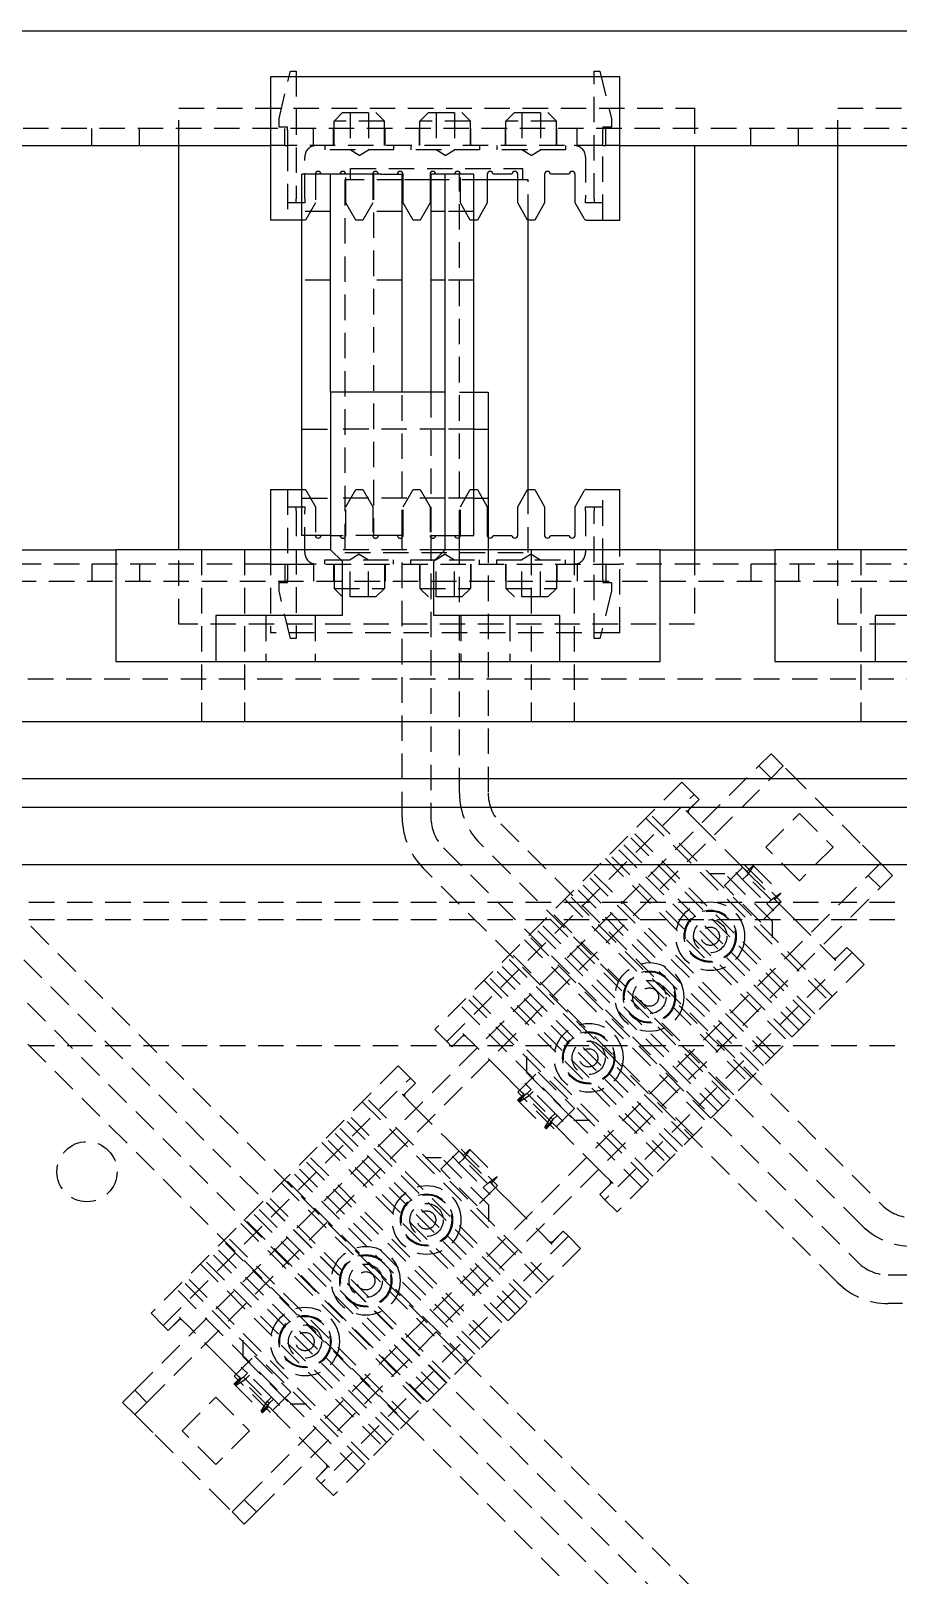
# Model space of a CAD drawing. Header units: millimetres. Extents: x -116965 to 323937, y 291661 to 566926.
# Drawn here: x -12044.1 to -11936, y 325363.9 to 325556.3 of the extents above; entities that cross this region are included whole.
import ezdxf

# ---------------------------------------------------------------- set-up
doc = ezdxf.new("R2010")
doc.units = ezdxf.units.MM
doc.linetypes.add('HIDDEN2', pattern=[4.7625, 3.175, -1.5875])
doc.layers.add('ALPHA', color=255, linetype='Continuous')
doc.layers.add('Pointille_Court', color=40, linetype='HIDDEN2', lineweight=25)

msp = doc.modelspace()

# ---------------------------------------------------------------- linework, layer by layer
at = {"layer": 'ALPHA'}
for p, q in [((-12106.378879, 325556.269113), (-11796.378879, 325556.269113)), ((-12014.236022, 325550.554828), (-12014.236022, 325532.697685)), ((-11970.664593, 325550.554828), (-12014.236022, 325550.554828)), ((-11970.664593, 325532.697685), (-11970.664593, 325550.554828)), ((-12052.80745, 325541.983399), (-12014.236022, 325541.983399)), ((-12025.664593, 325491.626256), (-12025.664593, 325541.983399)), ((-11970.664593, 325541.983399), (-11932.093164, 325541.983399)), ((-11961.378879, 325541.983399), (-11961.378879, 325491.626256)), ((-11943.521736, 325491.626256), (-11943.521736, 325541.983399)), ((-12010.30745, 325493.411971), (-12010.30745, 325538.411971)), ((-12006.736022, 325538.411971), (-12010.30745, 325538.411971)), ((-12006.736022, 325511.269113), (-12006.736022, 325538.411971)), ((-12005.166951, 325538.411971), (-12006.736022, 325538.411971)), ((-12000.422568, 325538.411971), (-12005.166951, 325538.411971)), ((-12000.422568, 325538.411971), (-11997.80745, 325538.411971)), ((-11997.80745, 325511.269113), (-11997.80745, 325538.411971)), ((-11997.700307, 325534.840542), (-11997.700307, 325538.411971)), ((-11994.343164, 325538.411971), (-11994.343164, 325534.840542)), ((-11994.236022, 325538.411971), (-11994.236022, 325511.269113)), ((-11994.236022, 325538.411971), (-11994.100376, 325538.411971)), ((-11992.531694, 325538.411971), (-11994.100376, 325538.411971)), ((-11992.450307, 325538.411971), (-11992.531694, 325538.411971)), ((-11988.878879, 325538.411971), (-11992.450307, 325538.411971)), ((-11992.450307, 325511.269113), (-11992.450307, 325538.411971)), ((-11988.878879, 325493.411971), (-11988.878879, 325538.411971)), ((-11987.200307, 325538.411971), (-11987.200307, 325534.840542)), ((-11984.128879, 325538.411971), (-11986.486022, 325538.411971)), ((-11983.414593, 325534.840542), (-11983.414593, 325538.411971)), ((-11980.05745, 325538.411971), (-11980.05745, 325534.840542)), ((-11976.986022, 325538.411971), (-11979.343164, 325538.411971)), ((-11976.271736, 325534.840542), (-11976.271736, 325538.411971)), ((-11997.700307, 325537.697685), (-11997.80745, 325537.697685)), ((-11994.236022, 325537.697685), (-11994.343164, 325537.697685)), ((-11983.414593, 325537.697685), (-11987.200307, 325537.697685)), ((-11996.463128, 325532.697685), (-11997.700307, 325534.840542)), ((-11994.343164, 325534.840542), (-11995.580344, 325532.697685)), ((-11987.200307, 325534.840542), (-11988.437486, 325532.697685)), ((-11982.177414, 325532.697685), (-11983.414593, 325534.840542)), ((-11980.05745, 325534.840542), (-11981.294629, 325532.697685)), ((-11975.137655, 325532.876256), (-11976.271736, 325534.840542)), ((-12010.30745, 325532.697685), (-12014.236022, 325532.697685)), ((-11995.580344, 325532.697685), (-11996.463128, 325532.697685)), ((-11988.437486, 325532.697685), (-11988.878879, 325532.697685)), ((-11981.294629, 325532.697685), (-11982.177414, 325532.697685)), ((-11982.093164, 325499.126256), (-11982.093164, 325532.697685)), ((-11974.82836, 325532.697685), (-11970.664593, 325532.697685)), ((-12006.736022, 325511.269113), (-12006.736022, 325491.626256)), ((-11992.450307, 325511.269113), (-12006.736022, 325511.269113)), ((-11992.450307, 325491.626256), (-11992.450307, 325511.269113)), ((-11988.878879, 325511.269113), (-11987.093164, 325511.269113)), ((-11987.093164, 325511.269113), (-11987.093164, 325493.15692)), ((-12014.236022, 325499.126256), (-12010.30745, 325499.126256)), ((-12014.236022, 325499.126256), (-12014.236022, 325491.626256)), ((-11988.878879, 325499.126256), (-11988.437486, 325499.126256)), ((-11988.437486, 325499.126256), (-11987.200307, 325496.983399)), ((-11983.414593, 325496.983399), (-11982.177414, 325499.126256)), ((-11982.177414, 325499.126256), (-11981.294629, 325499.126256)), ((-11981.294629, 325499.126256), (-11980.05745, 325496.983399)), ((-11976.271736, 325496.983399), (-11975.137655, 325498.947685)), ((-11974.82836, 325499.126256), (-11970.664593, 325499.126256)), ((-11970.664593, 325491.626256), (-11970.664593, 325499.126256)), ((-11987.200307, 325496.983399), (-11987.200307, 325493.411971)), ((-11983.414593, 325493.411971), (-11983.414593, 325496.983399)), ((-11980.05745, 325496.983399), (-11980.05745, 325493.411971)), ((-11976.271736, 325493.411971), (-11976.271736, 325496.983399)), ((-12047.80745, 325491.626256), (-12033.521736, 325491.626256)), ((-12033.521736, 325491.626256), (-12033.521736, 325477.697685)), ((-12006.736022, 325491.626256), (-12033.521736, 325491.626256)), ((-12006.736022, 325493.411971), (-12010.30745, 325493.411971)), ((-12006.736022, 325491.626256), (-12005.30745, 325490.197685)), ((-11993.878879, 325490.197685), (-11992.450307, 325491.626256)), ((-11992.450307, 325493.411971), (-11988.878879, 325493.411971)), ((-11965.664593, 325491.626256), (-11992.450307, 325491.626256)), ((-11990.664593, 325493.15692), (-11990.664593, 325493.411971)), ((-11986.486022, 325493.411971), (-11984.128879, 325493.411971)), ((-11979.343164, 325493.411971), (-11976.986022, 325493.411971)), ((-11965.664593, 325477.697685), (-11965.664593, 325491.626256)), ((-11965.664593, 325491.626256), (-11951.378879, 325491.626256)), ((-11951.378879, 325491.626256), (-11951.378879, 325477.697685)), ((-11924.593164, 325491.626256), (-11951.378879, 325491.626256)), ((-12005.30745, 325490.197685), (-12005.30745, 325483.411971)), ((-11993.878879, 325483.411971), (-11993.878879, 325490.197685)), ((-12021.021736, 325483.411971), (-12021.021736, 325477.697685)), ((-12005.30745, 325483.411971), (-12021.021736, 325483.411971)), ((-11978.164593, 325483.411971), (-11993.878879, 325483.411971)), ((-11978.164593, 325477.697685), (-11978.164593, 325483.411971)), ((-11938.878879, 325483.411971), (-11938.878879, 325477.697685)), ((-11923.164593, 325483.411971), (-11938.878879, 325483.411971)), ((-12033.521736, 325477.697685), (-11965.664593, 325477.697685)), ((-11951.378879, 325477.697685), (-11883.521736, 325477.697685)), ((-11772.093164, 325470.197685), (-12144.950307, 325470.197685)), ((-11795.664593, 325463.054828), (-12121.378879, 325463.054828)), ((-11795.664593, 325459.483399), (-12121.378879, 325459.483399)), ((-11795.664593, 325452.340542), (-12121.378879, 325452.340542))]:
    msp.add_line(p, q, dxfattribs=at)
for centre, start, end in [((-12008.271736, 325538.411971), 0, 180), ((-12005.200307, 325538.411971), 0, 180), ((-12001.128879, 325538.411971), 0, 180), ((-11998.05745, 325538.411971), 0, 180), ((-11993.986022, 325538.411971), 0, 180), ((-11990.914593, 325538.411971), 0, 180), ((-11986.843164, 325538.411971), 0, 180), ((-11983.771736, 325538.411971), 0, 180), ((-11979.700307, 325538.411971), 0, 180), ((-11976.628879, 325538.411971), 0, 180), ((-11974.82836, 325533.054828), 210, 270), ((-11974.82836, 325498.769113), 90, 150), ((-12008.271736, 325493.411971), 180, 0), ((-11990.914593, 325493.411971), 180, 0), ((-11986.843164, 325493.411971), 180, 0), ((-11983.771736, 325493.411971), 180, 0), ((-11979.700307, 325493.411971), 180, 0), ((-11976.628879, 325493.411971), 180, 0)]:
    msp.add_arc(centre, 0.357143, start, end, dxfattribs=at)
at = {"layer": 'Pointille_Court'}
for p, q in [((-12013.164593, 325545.340542), (-12011.736022, 325551.269113)), ((-12011.736022, 325551.269113), (-12011.021736, 325551.269113)), ((-12011.021736, 325551.269113), (-12011.021736, 325535.346193)), ((-11973.878879, 325535.352986), (-11973.878879, 325551.269113)), ((-11973.878879, 325551.269113), (-11973.164593, 325551.269113)), ((-11973.164593, 325551.269113), (-11971.736022, 325545.340542)), ((-12025.664593, 325541.983399), (-12025.664593, 325546.626256)), ((-12025.664593, 325546.626256), (-11961.378879, 325546.626256)), ((-12005.236022, 325546.090542), (-12006.30745, 325545.019113)), ((-12005.236022, 325546.090542), (-12001.093164, 325546.090542)), ((-12004.30745, 325546.090542), (-12004.30745, 325541.983399)), ((-12002.021736, 325546.090542), (-12002.021736, 325541.983399)), ((-12001.093164, 325546.090542), (-12000.021736, 325545.019113)), ((-11994.521736, 325546.090542), (-11995.593164, 325545.019113)), ((-11994.521736, 325546.090542), (-11990.378879, 325546.090542)), ((-11993.593164, 325546.090542), (-11993.593164, 325541.983399)), ((-11991.30745, 325546.090542), (-11991.30745, 325541.983399)), ((-11990.378879, 325546.090542), (-11989.30745, 325545.019113)), ((-11983.80745, 325546.090542), (-11984.878879, 325545.019113)), ((-11983.80745, 325546.090542), (-11979.664593, 325546.090542)), ((-11982.878879, 325546.090542), (-11982.878879, 325541.983399)), ((-11980.593164, 325546.090542), (-11980.593164, 325541.983399)), ((-11979.664593, 325546.090542), (-11978.593164, 325545.019113)), ((-11961.378879, 325546.626256), (-11961.378879, 325541.983399)), ((-11943.521736, 325541.983399), (-11943.521736, 325546.626256)), ((-11943.521736, 325546.626256), (-11879.236022, 325546.626256)), ((-11794.236022, 325544.126256), (-12108.521736, 325544.126256)), ((-12036.486022, 325541.983399), (-12036.486022, 325544.126256)), ((-12030.55745, 325541.983399), (-12030.55745, 325544.126256)), ((-12013.164593, 325544.269113), (-12013.164593, 325545.340542)), ((-12012.093164, 325544.269113), (-12013.164593, 325544.269113)), ((-12012.450307, 325541.983399), (-12012.450307, 325544.126256)), ((-12012.093164, 325543.902267), (-12012.093164, 325544.269113)), ((-12012.093164, 325543.902267), (-12012.093164, 325541.983399)), ((-12008.878879, 325541.983399), (-12008.878879, 325544.126256)), ((-12006.378879, 325541.983399), (-12006.378879, 325544.126256)), ((-12006.30745, 325541.983399), (-12006.30745, 325545.019113)), ((-12000.021736, 325545.019113), (-12006.30745, 325545.019113)), ((-12000.021736, 325541.983399), (-12000.021736, 325545.019113)), ((-11999.950307, 325541.983399), (-11999.950307, 325544.126256)), ((-11995.664593, 325541.983399), (-11995.664593, 325544.126256)), ((-11995.593164, 325541.983399), (-11995.593164, 325545.019113)), ((-11989.30745, 325545.019113), (-11995.593164, 325545.019113)), ((-11989.30745, 325541.983399), (-11989.30745, 325545.019113)), ((-11989.236022, 325541.983399), (-11989.236022, 325544.126256)), ((-11984.950307, 325541.983399), (-11984.950307, 325544.126256)), ((-11984.878879, 325541.983399), (-11984.878879, 325545.019113)), ((-11978.593164, 325545.019113), (-11984.878879, 325545.019113)), ((-11978.593164, 325541.983399), (-11978.593164, 325545.019113)), ((-11978.521736, 325541.983399), (-11978.521736, 325544.126256)), ((-11976.021736, 325541.983399), (-11976.021736, 325544.126256)), ((-11971.736022, 325544.269113), (-11972.80745, 325544.269113)), ((-11972.80745, 325544.269113), (-11972.80745, 325543.902267)), ((-11972.80745, 325541.983399), (-11972.80745, 325543.902267)), ((-11972.450307, 325541.983399), (-11972.450307, 325544.126256)), ((-11971.736022, 325545.340542), (-11971.736022, 325544.269113)), ((-11954.343164, 325541.983399), (-11954.343164, 325544.126256)), ((-11948.414593, 325541.983399), (-11948.414593, 325544.126256)), ((-12012.450307, 325541.983399), (-12014.236022, 325541.983399)), ((-12012.450307, 325541.983399), (-12012.425061, 325541.983399)), ((-12012.425061, 325541.983399), (-12012.093164, 325541.983399)), ((-12012.093164, 325541.983399), (-12012.093164, 325532.697685)), ((-11972.80745, 325541.983399), (-12012.093164, 325541.983399)), ((-12007.450307, 325541.983399), (-12007.450307, 325541.447685)), ((-11998.878879, 325541.983399), (-11998.878879, 325541.447685)), ((-11996.736022, 325541.983399), (-11996.736022, 325541.447685)), ((-11988.164593, 325541.983399), (-11988.164593, 325541.447685)), ((-11986.021736, 325541.983399), (-11986.021736, 325541.447685)), ((-11977.450307, 325541.983399), (-11977.450307, 325541.447685)), ((-11972.80745, 325532.697685), (-11972.80745, 325541.983399)), ((-11972.80745, 325541.983399), (-11972.475554, 325541.983399)), ((-11972.475554, 325541.983399), (-11972.450307, 325541.983399)), ((-11970.664593, 325541.983399), (-11972.450307, 325541.983399)), ((-12009.950307, 325535.35756), (-12009.950307, 325540.554828)), ((-11998.878879, 325541.447685), (-12007.450307, 325541.447685)), ((-12003.164593, 325540.760987), (-12004.30745, 325541.447685)), ((-12003.164593, 325540.760987), (-12002.021736, 325541.447685)), ((-11988.164593, 325541.447685), (-11996.736022, 325541.447685)), ((-11992.450307, 325540.760987), (-11993.593164, 325541.447685)), ((-11992.450307, 325540.760987), (-11991.30745, 325541.447685)), ((-11977.450307, 325541.447685), (-11986.021736, 325541.447685)), ((-11981.736022, 325540.760987), (-11982.878879, 325541.447685)), ((-11981.736022, 325540.760987), (-11980.593164, 325541.447685)), ((-11974.950307, 325540.554828), (-11974.950307, 325535.35756)), ((-12008.628879, 325538.411971), (-12008.628879, 325534.840542)), ((-12004.843164, 325534.840542), (-12004.843164, 325538.411971)), ((-12004.236022, 325537.697685), (-12004.236022, 325539.126256)), ((-12004.236022, 325539.126256), (-11982.80745, 325539.126256)), ((-12001.486022, 325538.411971), (-12001.486022, 325534.840542)), ((-12001.378879, 325538.411971), (-12001.378879, 325493.411971)), ((-11990.664593, 325493.411971), (-11990.664593, 325538.411971)), ((-11990.55745, 325534.840542), (-11990.55745, 325538.411971)), ((-11982.80745, 325539.126256), (-11982.80745, 325537.697685)), ((-12004.236022, 325537.697685), (-12004.950307, 325537.697685)), ((-12004.950307, 325537.697685), (-12004.950307, 325491.269113)), ((-11997.80745, 325537.697685), (-12004.236022, 325537.697685)), ((-11994.343164, 325537.697685), (-11997.700307, 325537.697685)), ((-11987.200307, 325537.697685), (-11994.236022, 325537.697685)), ((-11982.80745, 325537.697685), (-11983.414593, 325537.697685)), ((-11982.093164, 325537.697685), (-11982.80745, 325537.697685)), ((-11982.093164, 325532.697685), (-11982.093164, 325537.697685)), ((-12009.950307, 325534.840542), (-12012.093164, 325534.840542)), ((-12011.021736, 325534.840542), (-12011.021736, 325535.346193)), ((-12009.950307, 325535.35756), (-12009.950307, 325534.840542)), ((-12008.628879, 325534.840542), (-12009.866058, 325532.697685)), ((-12003.605985, 325532.697685), (-12004.843164, 325534.840542)), ((-12001.486022, 325534.840542), (-12002.723201, 325532.697685)), ((-11989.320271, 325532.697685), (-11990.55745, 325534.840542)), ((-11974.950307, 325534.840542), (-11974.950307, 325535.35756)), ((-11972.80745, 325534.840542), (-11974.950307, 325534.840542)), ((-11973.878879, 325535.352986), (-11973.878879, 325534.840542)), ((-12006.736022, 325533.769113), (-12010.30745, 325533.769113)), ((-12009.866058, 325532.697685), (-12010.30745, 325532.697685)), ((-12002.723201, 325532.697685), (-12003.605985, 325532.697685)), ((-11997.80745, 325533.769113), (-12001.378879, 325533.769113)), ((-11992.450307, 325533.769113), (-11994.236022, 325533.769113)), ((-11988.878879, 325533.769113), (-11992.450307, 325533.769113)), ((-11988.878879, 325532.697685), (-11989.320271, 325532.697685)), ((-12006.736022, 325525.197685), (-12010.30745, 325525.197685)), ((-11997.80745, 325525.197685), (-12001.378879, 325525.197685)), ((-11992.450307, 325525.197685), (-11994.236022, 325525.197685)), ((-11988.878879, 325525.197685), (-11992.450307, 325525.197685)), ((-11997.80745, 325493.411971), (-11997.80745, 325511.269113)), ((-11994.236022, 325511.269113), (-11994.236022, 325493.411971)), ((-11990.664593, 325511.269113), (-11988.878879, 325511.269113)), ((-12010.30745, 325506.626256), (-12006.736022, 325506.626256)), ((-11992.450307, 325506.626256), (-12006.736022, 325506.626256)), ((-11988.878879, 325506.626256), (-11992.450307, 325506.626256)), ((-11988.878879, 325506.626256), (-11987.093164, 325506.626256)), ((-12012.093164, 325499.126256), (-12012.093164, 325489.840542)), ((-12010.30745, 325499.126256), (-12009.866058, 325499.126256)), ((-12010.30745, 325498.054828), (-12006.736022, 325498.054828)), ((-12009.866058, 325499.126256), (-12008.628879, 325496.983399)), ((-11992.450307, 325498.054828), (-12006.736022, 325498.054828)), ((-12004.843164, 325496.983399), (-12003.605985, 325499.126256)), ((-12003.605985, 325499.126256), (-12002.723201, 325499.126256)), ((-12002.723201, 325499.126256), (-12001.486022, 325496.983399)), ((-11997.700307, 325496.983399), (-11996.463128, 325499.126256)), ((-11996.463128, 325499.126256), (-11995.580344, 325499.126256)), ((-11995.580344, 325499.126256), (-11994.343164, 325496.983399)), ((-11988.878879, 325498.054828), (-11992.450307, 325498.054828)), ((-11990.55745, 325496.983399), (-11989.320271, 325499.126256)), ((-11989.320271, 325499.126256), (-11988.878879, 325499.126256)), ((-11988.878879, 325498.054828), (-11987.093164, 325498.054828)), ((-11982.093164, 325491.269113), (-11982.093164, 325499.126256)), ((-11972.80745, 325489.840542), (-11972.80745, 325499.126256)), ((-12012.093164, 325496.983399), (-12009.950307, 325496.983399)), ((-12011.021736, 325496.46651), (-12011.021736, 325496.983399)), ((-12011.021736, 325496.46651), (-12011.021736, 325480.554828)), ((-12009.950307, 325496.983399), (-12009.950307, 325496.466381)), ((-12009.950307, 325491.269113), (-12009.950307, 325496.466381)), ((-12008.628879, 325496.983399), (-12008.628879, 325493.411971)), ((-12004.843164, 325493.411971), (-12004.843164, 325496.983399)), ((-12001.486022, 325496.983399), (-12001.486022, 325493.411971)), ((-11997.700307, 325493.411971), (-11997.700307, 325496.983399)), ((-11994.343164, 325496.983399), (-11994.343164, 325493.411971)), ((-11990.55745, 325493.411971), (-11990.55745, 325496.983399)), ((-11974.950307, 325496.983399), (-11972.80745, 325496.983399)), ((-11974.950307, 325496.466381), (-11974.950307, 325496.983399)), ((-11974.950307, 325496.466381), (-11974.950307, 325491.269113)), ((-11973.878879, 325496.983399), (-11973.878879, 325496.470955)), ((-11973.878879, 325480.554828), (-11973.878879, 325496.470955)), ((-12025.664593, 325482.340542), (-12025.664593, 325491.626256)), ((-12022.80745, 325491.626256), (-12022.80745, 325470.197685)), ((-12017.450307, 325491.626256), (-12017.450307, 325470.197685)), ((-12014.236022, 325491.626256), (-12014.236022, 325481.269113)), ((-12006.736022, 325493.411971), (-12005.166951, 325493.411971)), ((-11992.450307, 325491.626256), (-12006.736022, 325491.626256)), ((-12000.422568, 325493.411971), (-12005.166951, 325493.411971)), ((-11997.80745, 325493.411971), (-12000.422568, 325493.411971)), ((-11997.80745, 325458.273829), (-11997.80745, 325493.411971)), ((-11994.100376, 325493.411971), (-11994.236022, 325493.411971)), ((-11994.236022, 325493.411971), (-11994.236022, 325458.273829)), ((-11994.100376, 325493.411971), (-11992.531694, 325493.411971)), ((-11992.531694, 325493.411971), (-11992.450307, 325493.411971)), ((-11990.664593, 325461.273829), (-11990.664593, 325493.15692)), ((-11987.093164, 325493.15692), (-11987.093164, 325461.273829)), ((-11981.736022, 325491.626256), (-11981.736022, 325470.197685)), ((-11976.378879, 325491.626256), (-11976.378879, 325470.197685)), ((-11970.664593, 325481.269113), (-11970.664593, 325491.626256)), ((-11961.378879, 325491.626256), (-11961.378879, 325482.340542)), ((-11943.521736, 325482.340542), (-11943.521736, 325491.626256)), ((-11940.664593, 325491.626256), (-11940.664593, 325470.197685)), ((-12014.236022, 325489.840542), (-12052.80745, 325489.840542)), ((-12036.486022, 325489.840542), (-12036.486022, 325487.697685)), ((-12030.55745, 325489.840542), (-12030.55745, 325487.697685)), ((-12014.236022, 325489.840542), (-12012.450307, 325489.840542)), ((-12012.425061, 325489.840542), (-12012.450307, 325489.840542)), ((-12012.450307, 325489.840542), (-12012.450307, 325487.697685)), ((-12012.425061, 325489.840542), (-12012.093164, 325489.840542)), ((-12012.093164, 325489.840542), (-12012.093164, 325487.921674)), ((-12012.093164, 325489.840542), (-11972.80745, 325489.840542)), ((-12008.878879, 325489.840542), (-12008.878879, 325487.697685)), ((-12007.450307, 325489.840542), (-12007.450307, 325490.376256)), ((-12007.450307, 325490.376256), (-11998.878879, 325490.376256)), ((-12006.378879, 325489.840542), (-12006.378879, 325487.697685)), ((-12006.30745, 325489.840542), (-12006.30745, 325486.804828)), ((-12004.950307, 325491.269113), (-11982.093164, 325491.269113)), ((-12003.164593, 325491.062954), (-12004.30745, 325490.376256)), ((-12004.30745, 325485.733399), (-12004.30745, 325489.840542)), ((-12003.164593, 325491.062954), (-12002.021736, 325490.376256)), ((-12002.021736, 325485.733399), (-12002.021736, 325489.840542)), ((-12000.021736, 325489.840542), (-12000.021736, 325486.804828)), ((-11999.950307, 325489.840542), (-11999.950307, 325487.697685)), ((-11998.878879, 325489.840542), (-11998.878879, 325490.376256)), ((-11996.736022, 325489.840542), (-11996.736022, 325490.376256)), ((-11996.736022, 325490.376256), (-11988.164593, 325490.376256)), ((-11995.664593, 325489.840542), (-11995.664593, 325487.697685)), ((-11995.593164, 325489.840542), (-11995.593164, 325486.804828)), ((-11992.450307, 325491.062954), (-11993.593164, 325490.376256)), ((-11993.593164, 325485.733399), (-11993.593164, 325489.840542)), ((-11992.450307, 325491.062954), (-11991.30745, 325490.376256)), ((-11991.30745, 325485.733399), (-11991.30745, 325489.840542)), ((-11989.30745, 325489.840542), (-11989.30745, 325486.804828)), ((-11989.236022, 325489.840542), (-11989.236022, 325487.697685)), ((-11988.164593, 325489.840542), (-11988.164593, 325490.376256)), ((-11986.021736, 325489.840542), (-11986.021736, 325490.376256)), ((-11986.021736, 325490.376256), (-11977.450307, 325490.376256)), ((-11984.950307, 325489.840542), (-11984.950307, 325487.697685)), ((-11984.878879, 325489.840542), (-11984.878879, 325486.804828)), ((-11981.736022, 325491.062954), (-11982.878879, 325490.376256)), ((-11982.878879, 325485.733399), (-11982.878879, 325489.840542)), ((-11981.736022, 325491.062954), (-11980.593164, 325490.376256)), ((-11980.593164, 325485.733399), (-11980.593164, 325489.840542)), ((-11978.593164, 325489.840542), (-11978.593164, 325486.804828)), ((-11978.521736, 325489.840542), (-11978.521736, 325487.697685)), ((-11977.450307, 325489.840542), (-11977.450307, 325490.376256)), ((-11976.021736, 325489.840542), (-11976.021736, 325487.697685)), ((-11972.80745, 325487.921674), (-11972.80745, 325489.840542)), ((-11972.80745, 325489.840542), (-11972.475554, 325489.840542)), ((-11972.450307, 325489.840542), (-11972.475554, 325489.840542)), ((-11972.450307, 325489.840542), (-11970.664593, 325489.840542)), ((-11972.450307, 325489.840542), (-11972.450307, 325487.697685)), ((-11932.093164, 325489.840542), (-11970.664593, 325489.840542)), ((-11954.343164, 325489.840542), (-11954.343164, 325487.697685)), ((-11948.414593, 325489.840542), (-11948.414593, 325487.697685)), ((-12012.093164, 325487.554828), (-12012.093164, 325487.921674)), ((-11972.80745, 325487.921674), (-11972.80745, 325487.554828)), ((-12108.521736, 325487.697685), (-11794.236022, 325487.697685)), ((-12013.164593, 325487.554828), (-12012.093164, 325487.554828)), ((-12013.164593, 325486.483399), (-12013.164593, 325487.554828)), ((-12011.736022, 325480.554828), (-12013.164593, 325486.483399)), ((-12005.236022, 325485.733399), (-12006.30745, 325486.804828)), ((-12006.30745, 325486.804828), (-12000.021736, 325486.804828)), ((-12001.093164, 325485.733399), (-12000.021736, 325486.804828)), ((-11994.521736, 325485.733399), (-11995.593164, 325486.804828)), ((-11995.593164, 325486.804828), (-11989.30745, 325486.804828)), ((-11990.378879, 325485.733399), (-11989.30745, 325486.804828)), ((-11983.80745, 325485.733399), (-11984.878879, 325486.804828)), ((-11984.878879, 325486.804828), (-11978.593164, 325486.804828)), ((-11979.664593, 325485.733399), (-11978.593164, 325486.804828)), ((-11971.736022, 325486.483399), (-11973.164593, 325480.554828)), ((-11972.80745, 325487.554828), (-11971.736022, 325487.554828)), ((-11971.736022, 325487.554828), (-11971.736022, 325486.483399)), ((-12001.093164, 325485.733399), (-12005.236022, 325485.733399)), ((-11990.378879, 325485.733399), (-11994.521736, 325485.733399)), ((-11979.664593, 325485.733399), (-11983.80745, 325485.733399)), ((-11961.378879, 325482.340542), (-12025.664593, 325482.340542)), ((-12014.80745, 325483.411971), (-12014.80745, 325477.697685)), ((-12008.664593, 325483.411971), (-12008.664593, 325477.697685)), ((-11990.521736, 325483.411971), (-11990.521736, 325477.697685)), ((-11984.378879, 325483.411971), (-11984.378879, 325477.697685)), ((-11879.236022, 325482.340542), (-11943.521736, 325482.340542)), ((-11970.664593, 325481.269113), (-12014.236022, 325481.269113)), ((-12011.021736, 325480.554828), (-12011.736022, 325480.554828)), ((-11973.164593, 325480.554828), (-11973.878879, 325480.554828)), ((-12106.378879, 325475.554828), (-11796.378879, 325475.554828)), ((-12067.666951, 325468.271471), (-11959.376521, 325359.981041)), ((-12074.809808, 325465.414328), (-11962.233664, 325352.838184)), ((-11961.901902, 325357.45566), (-12070.192332, 325465.74609)), ((-12031.139605, 325386.893863), (-11953.35786, 325464.675609)), ((-11951.842631, 325466.190838), (-11953.35786, 325464.675609)), ((-11953.35786, 325464.675609), (-11951.842631, 325463.16038)), ((-11950.327402, 325464.675609), (-11951.842631, 325466.190838)), ((-11951.842631, 325463.16038), (-11950.327402, 325464.675609)), ((-11947.802021, 325462.150228), (-11950.327402, 325464.675609)), ((-11964.759045, 325350.312803), (-12077.335189, 325462.888947)), ((-12029.624377, 325385.378634), (-11951.842631, 325463.16038)), ((-11962.954309, 325462.655304), (-11993.763961, 325431.845651)), ((-11992.248732, 325430.330423), (-11961.43908, 325461.140075)), ((-11961.43908, 325461.140075), (-11962.954309, 325462.655304)), ((-11960.802052, 325460.503047), (-11961.43908, 325461.140075)), ((-11940.730953, 325455.07916), (-11947.802021, 325462.150228)), ((-11960.952963, 325457.6235), (-11962.459891, 325459.130429)), ((-11962.317281, 325458.987818), (-11962.082595, 325459.222505)), ((-11962.082595, 325459.222505), (-11960.802052, 325460.503047)), ((-11962.065374, 325459.240988), (-11960.802684, 325460.503679)), ((-11985.524094, 325457.485757), (-11938.019378, 325409.981041)), ((-11967.424234, 325458.185379), (-11944.695801, 325435.456947)), ((-11944.190725, 325435.962023), (-11966.919157, 325458.690455)), ((-11960.952963, 325457.6235), (-11957.075516, 325453.746054)), ((-11952.49923, 325454.574084), (-11948.307097, 325458.766217)), ((-11948.307097, 325458.766217), (-11944.114964, 325454.574084)), ((-11947.742447, 325432.410301), (-11970.470879, 325455.138733)), ((-11946.867629, 325433.285119), (-11969.596062, 325456.013551)), ((-11946.362553, 325433.790195), (-11969.090985, 325456.518627)), ((-11938.205571, 325452.553779), (-11940.730953, 325455.07916)), ((-11992.666951, 325454.485757), (-11941.019378, 325402.838184)), ((-11940.544759, 325407.45566), (-11988.049475, 325454.960376)), ((-11972.474996, 325453.134616), (-11949.746564, 325430.406184)), ((-11949.241488, 325430.91126), (-11971.96992, 325453.639693)), ((-11948.36667, 325431.786078), (-11971.095102, 325454.51451)), ((-11957.075516, 325453.746054), (-11956.065979, 325452.736517)), ((-11948.307097, 325450.381951), (-11952.49923, 325454.574084)), ((-11944.114964, 325454.574084), (-11948.307097, 325450.381951)), ((-11943.544759, 325400.312803), (-11995.192332, 325451.960376)), ((-11951.413316, 325428.739432), (-11974.141748, 325451.467865)), ((-11957.581823, 325451.220673), (-11959.600898, 325451.220673)), ((-11957.651008, 325449.775859), (-11955.125626, 325452.30124)), ((-11951.661123, 325445.301203), (-11957.579977, 325451.220057)), ((-11956.245936, 325451.401245), (-11955.867486, 325451.022795)), ((-11956.065979, 325452.736517), (-11955.936414, 325452.606951)), ((-11955.557837, 325452.228375), (-11955.936414, 325452.606951)), ((-11955.557837, 325452.228375), (-11955.488322, 325452.158859)), ((-11955.109872, 325451.78041), (-11955.488322, 325452.158859)), ((-11955.125626, 325452.30124), (-11950.57994, 325447.755554)), ((-11955.109872, 325451.78041), (-11954.835757, 325451.506294)), ((-11954.045202, 325452.230969), (-11954.873088, 325451.03855)), ((-11954.835757, 325451.506294), (-11954.078142, 325452.263909)), ((-11954.835757, 325451.506294), (-11951.374886, 325448.045424)), ((-11954.078142, 325452.263909), (-11954.045202, 325452.230969)), ((-11954.045202, 325452.230969), (-11950.650211, 325448.835978)), ((-11938.205571, 325452.553779), (-11939.7208, 325451.03855)), ((-11936.690343, 325451.03855), (-11938.205571, 325452.553779)), ((-12017.502546, 325373.256804), (-11939.7208, 325451.03855)), ((-12015.987317, 325371.741575), (-11938.205571, 325449.523321)), ((-11953.417433, 325426.735315), (-11976.145865, 325449.463748)), ((-11952.79321, 325427.359538), (-11975.521642, 325450.08797)), ((-11951.918392, 325428.234356), (-11974.646824, 325450.962788)), ((-11953.105321, 325445.230173), (-11957.651008, 325449.775859)), ((-11955.378165, 325450.533473), (-11955.867486, 325451.022795)), ((-11954.873088, 325451.03855), (-11955.378165, 325450.533473)), ((-11955.378165, 325450.533473), (-11952.347707, 325447.503016)), ((-11951.842631, 325448.008092), (-11954.873088, 325451.03855)), ((-11939.7208, 325451.03855), (-11938.205571, 325449.523321)), ((-11938.205571, 325449.523321), (-11936.690343, 325451.03855)), ((-12168.164593, 325447.697685), (-11759.950307, 325447.697685)), ((-11977.525759, 325448.083854), (-11954.797327, 325425.355421)), ((-11954.292251, 325425.860498), (-11977.020683, 325448.58893)), ((-11950.57994, 325447.755554), (-11953.105321, 325445.230173)), ((-11952.347707, 325447.503016), (-11951.842631, 325448.008092)), ((-11951.858385, 325447.013694), (-11952.347707, 325447.503016)), ((-11951.842631, 325448.008092), (-11950.650211, 325448.835978)), ((-11950.617272, 325448.803038), (-11951.374886, 325448.045424)), ((-11951.374886, 325448.045424), (-11951.100771, 325447.771308)), ((-11950.722321, 325447.392859), (-11951.100771, 325447.771308)), ((-11950.722321, 325447.392859), (-11950.652806, 325447.323343)), ((-11950.650211, 325448.835978), (-11950.617272, 325448.803038)), ((-12168.164593, 325445.554828), (-11741.736022, 325445.554828)), ((-11956.969155, 325423.183593), (-11979.697587, 325445.912026)), ((-11956.464079, 325423.68867), (-11979.192511, 325446.417102)), ((-11951.858385, 325447.013694), (-11951.479935, 325446.635244)), ((-11950.274229, 325446.944767), (-11950.652806, 325447.323343)), ((-11950.274229, 325446.944767), (-11950.144663, 325446.815201)), ((-11950.144663, 325446.815201), (-11949.135126, 325445.805664)), ((-11949.135126, 325445.805664), (-11945.25768, 325441.928218)), ((-11959.343013, 325420.809735), (-11982.071446, 325443.538167)), ((-11958.468196, 325421.684553), (-11981.196628, 325444.412985)), ((-11957.843973, 325422.308776), (-11980.572405, 325445.037208)), ((-11951.660508, 325443.280283), (-11951.660508, 325445.299357)), ((-11982.576522, 325443.033091), (-11959.84809, 325420.304659)), ((-11943.750752, 325440.421289), (-11945.25768, 325441.928218)), ((-11943.658676, 325440.798586), (-11942.378133, 325442.079128)), ((-11942.377501, 325442.078497), (-11943.640192, 325440.815806)), ((-11941.741105, 325441.442101), (-11942.378133, 325442.079128)), ((-11962.894735, 325417.258013), (-11985.623168, 325439.986445)), ((-11962.019918, 325418.132831), (-11984.74835, 325440.861263)), ((-11961.514841, 325418.637907), (-11984.243274, 325441.366339)), ((-11941.741105, 325441.442101), (-11972.550758, 325410.632448)), ((-11940.225876, 325439.926872), (-11971.035529, 325409.117219)), ((-11943.893362, 325440.5639), (-11943.658676, 325440.798586)), ((-11940.225876, 325439.926872), (-11941.741105, 325441.442101)), ((-11987.627285, 325437.982328), (-11964.898852, 325415.253896)), ((-11964.393776, 325415.758972), (-11987.122208, 325438.487404)), ((-11963.518958, 325416.63379), (-11986.247391, 325439.362222)), ((-11967.07068, 325413.082068), (-11989.799113, 325435.8105)), ((-11966.565604, 325413.587144), (-11989.294036, 325436.315576)), ((-11967.945498, 325412.20725), (-11990.67393, 325434.935682)), ((-11993.763961, 325431.845651), (-11992.248732, 325430.330423)), ((-11992.248732, 325430.330423), (-11991.611705, 325429.693395)), ((-11991.612336, 325429.694026), (-11990.349646, 325430.956717)), ((-11990.331162, 325430.973937), (-11991.611705, 325429.693395)), ((-11990.331162, 325430.973937), (-11990.096476, 325431.208623)), ((-11990.239086, 325431.351234), (-11988.732158, 325429.844305)), ((-12168.164593, 325429.840542), (-11741.736022, 325429.840542)), ((-11984.854711, 325425.966859), (-11988.732158, 325429.844305)), ((-11982.32933, 325428.492241), (-11982.32933, 325426.473166)), ((-11998.309648, 325427.299965), (-12029.1193, 325396.490312)), ((-11996.794419, 325425.784736), (-11998.309648, 325427.299965)), ((-11983.409898, 325424.016969), (-11980.884516, 325426.542351)), ((-11982.328714, 325426.47132), (-11976.409861, 325420.552466)), ((-11980.884516, 325426.542351), (-11976.33883, 325421.996664)), ((-12027.604072, 325394.975083), (-11996.794419, 325425.784736)), ((-11997.437934, 325423.867166), (-11996.157391, 325425.147708)), ((-11997.420714, 325423.885649), (-11996.158023, 325425.14834)), ((-11996.157391, 325425.147708), (-11996.794419, 325425.784736)), ((-11983.845174, 325424.957322), (-11984.854711, 325425.966859)), ((-11983.715609, 325424.827756), (-11983.845174, 325424.957322)), ((-11983.715609, 325424.827756), (-11983.337032, 325424.44918)), ((-11983.270543, 325424.382691), (-11983.337032, 325424.44918)), ((-11983.270543, 325424.382691), (-11982.89197, 325424.004117)), ((-11982.134355, 325424.761732), (-11982.512928, 325425.140305)), ((-11981.738731, 325424.366108), (-11982.243807, 325423.861031)), ((-11982.134355, 325424.761732), (-11981.738731, 325424.366108)), ((-11978.759546, 325421.386922), (-11981.738731, 325424.366108)), ((-12002.779573, 325422.83004), (-11980.051141, 325400.101608)), ((-11979.546064, 325400.606684), (-12002.274496, 325423.335116)), ((-11996.308302, 325422.268161), (-11997.81523, 325423.775089)), ((-11997.67262, 325423.632479), (-11997.437934, 325423.867166)), ((-11983.428006, 325423.024925), (-11982.670392, 325423.782539)), ((-11983.401366, 325422.998285), (-11983.428006, 325423.024925)), ((-11978.864211, 325419.471283), (-11983.409898, 325424.016969)), ((-11982.243807, 325423.861031), (-11983.401366, 325422.998285)), ((-11983.401366, 325422.998285), (-11980.039145, 325419.636064)), ((-11982.530085, 325423.642233), (-11983.2877, 325422.884619)), ((-11983.245116, 325422.842035), (-11981.999334, 325423.616558)), ((-11982.670392, 325423.782539), (-11982.89197, 325424.004117)), ((-11979.238947, 325420.351095), (-11982.670392, 325423.782539)), ((-11982.243807, 325423.861031), (-11979.264622, 325420.881846)), ((-11981.999334, 325423.616558), (-11981.494258, 325424.121635)), ((-11982.222968, 325397.92978), (-12004.951401, 325420.658212)), ((-11981.717892, 325398.434856), (-12004.446324, 325421.163288)), ((-11996.308302, 325422.268161), (-11992.430856, 325418.390715)), ((-11980.039145, 325419.636064), (-11979.264622, 325420.881846)), ((-11979.020149, 325420.637373), (-11979.882895, 325419.479814)), ((-11979.264622, 325420.881846), (-11978.759546, 325421.386922)), ((-11979.020149, 325420.637373), (-11979.264622, 325420.881846)), ((-11978.515073, 325421.142449), (-11979.020149, 325420.637373)), ((-11976.33883, 325421.996664), (-11978.864211, 325419.471283)), ((-11978.759546, 325421.386922), (-11978.126694, 325420.75407)), ((-11977.748484, 325420.37586), (-11978.126694, 325420.75407)), ((-11976.408014, 325420.55185), (-11974.38894, 325420.55185)), ((-11983.722009, 325396.430739), (-12006.450441, 325419.159171)), ((-11983.097786, 325397.054962), (-12005.826218, 325419.783394)), ((-11979.996562, 325419.59348), (-11980.039145, 325419.636064)), ((-11979.238947, 325420.351095), (-11979.996562, 325419.59348)), ((-11979.856255, 325419.453174), (-11979.996562, 325419.59348)), ((-11979.856255, 325419.453174), (-11979.098641, 325420.210789)), ((-11978.884308, 325419.996456), (-11979.238947, 325420.351095)), ((-11978.884308, 325419.996456), (-11978.506098, 325419.618246)), ((-11978.432001, 325419.544148), (-11978.506098, 325419.618246)), ((-11978.432001, 325419.544148), (-11978.053424, 325419.165572)), ((-11977.923858, 325419.036006), (-11978.053424, 325419.165572)), ((-11976.914321, 325418.026469), (-11977.923858, 325419.036006)), ((-11977.740875, 325420.368252), (-11977.748484, 325420.37586)), ((-12007.830335, 325417.779277), (-11985.101903, 325395.050845)), ((-11984.596827, 325395.555921), (-12007.325259, 325418.284353)), ((-11993.006347, 325414.42052), (-11990.480966, 325416.945901)), ((-11992.430856, 325418.390715), (-11991.421318, 325417.381178)), ((-11991.421318, 325417.381178), (-11991.291753, 325417.251612)), ((-11990.913176, 325416.873036), (-11991.291753, 325417.251612)), ((-11990.913176, 325416.873036), (-11990.843661, 325416.80352)), ((-11990.465211, 325416.425071), (-11990.843661, 325416.80352)), ((-11990.480966, 325416.945901), (-11985.935279, 325412.400215)), ((-11989.400542, 325416.87563), (-11990.228427, 325415.683211)), ((-11990.191096, 325416.150955), (-11989.433481, 325416.90857)), ((-11989.433481, 325416.90857), (-11989.400542, 325416.87563)), ((-11989.400542, 325416.87563), (-11986.005551, 325413.480639)), ((-11973.036875, 325414.149023), (-11976.914321, 325418.026469)), ((-11988.148549, 325392.004199), (-12010.876981, 325414.732631)), ((-11987.273731, 325392.879017), (-12010.002163, 325415.607449)), ((-11986.768655, 325393.384093), (-12009.497087, 325416.112525)), ((-11992.937163, 325415.865334), (-11994.956237, 325415.865334)), ((-11987.016462, 325409.945864), (-11992.935316, 325415.864718)), ((-11991.601275, 325416.045906), (-11991.222825, 325415.667456)), ((-11990.733504, 325415.178134), (-11991.222825, 325415.667456)), ((-11990.228427, 325415.683211), (-11990.733504, 325415.178134)), ((-11990.733504, 325415.178134), (-11987.703046, 325412.147677)), ((-11990.465211, 325416.425071), (-11990.191096, 325416.150955)), ((-11987.19797, 325412.652753), (-11990.228427, 325415.683211)), ((-11990.191096, 325416.150955), (-11986.730225, 325412.690085)), ((-12012.881098, 325412.728514), (-11990.152666, 325390.000082)), ((-11989.64759, 325390.505158), (-12012.376022, 325413.233591)), ((-11988.772772, 325391.379976), (-12011.501204, 325414.108408)), ((-11988.46066, 325409.874834), (-11993.006347, 325414.42052)), ((-11987.19797, 325412.652753), (-11986.005551, 325413.480639)), ((-11985.972611, 325413.447699), (-11986.730225, 325412.690085)), ((-11986.005551, 325413.480639), (-11985.972611, 325413.447699)), ((-11973.036875, 325414.149023), (-11971.529947, 325412.642095)), ((-11971.907243, 325412.550018), (-11971.672557, 325412.784705)), ((-11991.819418, 325388.333331), (-12014.54785, 325411.061763)), ((-11985.935279, 325412.400215), (-11988.46066, 325409.874834)), ((-11987.703046, 325412.147677), (-11987.19797, 325412.652753)), ((-11987.213724, 325411.658355), (-11987.703046, 325412.147677)), ((-11987.213724, 325411.658355), (-11986.835275, 325411.279905)), ((-11986.730225, 325412.690085), (-11986.45611, 325412.415969)), ((-11986.07766, 325412.03752), (-11986.45611, 325412.415969)), ((-11986.07766, 325412.03752), (-11986.008145, 325411.968004)), ((-11985.629568, 325411.589428), (-11986.008145, 325411.968004)), ((-11985.629568, 325411.589428), (-11985.500003, 325411.459862)), ((-11985.500003, 325411.459862), (-11984.490465, 325410.450325)), ((-11971.907243, 325412.550018), (-11973.187786, 325411.269476)), ((-11973.187786, 325411.269476), (-11972.550758, 325410.632448)), ((-11971.924463, 325412.531535), (-11973.187154, 325411.268844)), ((-11993.823535, 325386.329214), (-12016.551967, 325409.057646)), ((-11993.199312, 325386.953436), (-12015.927744, 325409.681869)), ((-11992.324494, 325387.828254), (-12015.052926, 325410.556686)), ((-11987.015847, 325407.924944), (-11987.015847, 325409.944018)), ((-11984.490465, 325410.450325), (-11980.613019, 325406.572879)), ((-11972.550758, 325410.632448), (-11971.035529, 325409.117219)), ((-12017.931861, 325407.677752), (-11995.203429, 325384.949319)), ((-11994.698352, 325385.454396), (-12017.426785, 325408.182828)), ((-11997.375257, 325382.777492), (-12020.103689, 325405.505924)), ((-11996.87018, 325383.282568), (-12019.598613, 325406.011)), ((-11977.096444, 325406.086761), (-12007.906097, 325375.277109)), ((-11979.106091, 325405.06595), (-11980.613019, 325406.572879)), ((-11979.248701, 325405.208561), (-11979.014015, 325405.443247)), ((-11979.014015, 325405.443247), (-11977.733472, 325406.723789)), ((-11977.73284, 325406.723158), (-11978.995531, 325405.460467)), ((-11977.096444, 325406.086761), (-11977.733472, 325406.723789)), ((-11975.581215, 325404.571533), (-11977.096444, 325406.086761)), ((-11999.749115, 325380.403633), (-12022.477547, 325403.132065)), ((-11998.874297, 325381.278451), (-12021.60273, 325404.006883)), ((-11998.250074, 325381.902674), (-12020.978507, 325404.631106)), ((-11975.581215, 325404.571533), (-12006.390868, 325373.76188)), ((-12022.982624, 325402.626989), (-12000.254191, 325379.898557)), ((-11937.231306, 325401.269113), (-11716.378879, 325401.269113)), ((-12003.300837, 325376.851911), (-12026.029269, 325399.580343)), ((-12002.426019, 325377.726729), (-12025.154452, 325400.455161)), ((-12001.920943, 325378.231805), (-12024.649375, 325400.960237)), ((-11716.378879, 325397.697685), (-11937.231306, 325397.697685)), ((-12029.1193, 325396.490312), (-12027.604072, 325394.975083)), ((-12026.967675, 325394.338687), (-12025.704985, 325395.601378)), ((-12025.686501, 325395.618598), (-12026.967044, 325394.338056)), ((-12025.686501, 325395.618598), (-12025.451815, 325395.853284)), ((-12025.594425, 325395.995895), (-12024.087497, 325394.488966)), ((-12027.604072, 325394.975083), (-12026.967044, 325394.338056)), ((-12020.210051, 325390.61152), (-12024.087497, 325394.488966)), ((-12017.684669, 325393.136901), (-12017.684669, 325391.117827)), ((-12019.200513, 325389.601983), (-12020.210051, 325390.61152)), ((-12018.765237, 325388.66163), (-12016.239855, 325391.187011)), ((-12017.489694, 325389.406393), (-12017.868268, 325389.784966)), ((-12017.684053, 325391.115981), (-12011.7652, 325385.197127)), ((-12016.239855, 325391.187011), (-12011.694169, 325386.641325)), ((-12019.070948, 325389.472417), (-12019.200513, 325389.601983)), ((-12019.070948, 325389.472417), (-12018.692371, 325389.093841)), ((-12018.783345, 325387.669586), (-12018.025731, 325388.4272)), ((-12014.21955, 325384.115944), (-12018.765237, 325388.66163)), ((-12017.599146, 325388.505692), (-12018.756705, 325387.642946)), ((-12018.625882, 325389.027352), (-12018.692371, 325389.093841)), ((-12017.885425, 325388.286894), (-12018.643039, 325387.52928)), ((-12018.625882, 325389.027352), (-12018.247309, 325388.648778)), ((-12018.600455, 325387.486696), (-12017.354673, 325388.261219)), ((-12018.025731, 325388.4272), (-12018.247309, 325388.648778)), ((-12014.594286, 325384.995756), (-12018.025731, 325388.4272)), ((-12017.09407, 325389.010768), (-12017.599146, 325388.505692)), ((-12017.599146, 325388.505692), (-12014.619961, 325385.526507)), ((-12017.489694, 325389.406393), (-12017.09407, 325389.010768)), ((-12017.354673, 325388.261219), (-12016.849597, 325388.766295)), ((-12014.114885, 325386.031583), (-12017.09407, 325389.010768)), ((-12031.139605, 325386.893863), (-12032.654834, 325385.378634)), ((-12029.624377, 325385.378634), (-12031.139605, 325386.893863)), ((-12025.230213, 325381.8431), (-12021.03808, 325386.035233)), ((-12021.03808, 325386.035233), (-12016.845947, 325381.8431)), ((-12018.756705, 325387.642946), (-12018.783345, 325387.669586)), ((-12018.756705, 325387.642946), (-12015.394484, 325384.280725)), ((-12014.619961, 325385.526507), (-12014.114885, 325386.031583)), ((-12013.870412, 325385.78711), (-12014.375488, 325385.282034)), ((-12011.694169, 325386.641325), (-12014.21955, 325384.115944)), ((-12014.114885, 325386.031583), (-12013.482033, 325385.398731)), ((-12032.654834, 325385.378634), (-12031.139605, 325383.863405)), ((-12031.139605, 325383.863405), (-12029.624377, 325385.378634)), ((-12031.139605, 325383.863405), (-12028.614224, 325381.338024)), ((-12015.394484, 325384.280725), (-12014.619961, 325385.526507)), ((-12015.351901, 325384.238141), (-12015.394484, 325384.280725)), ((-12014.594286, 325384.995756), (-12015.351901, 325384.238141)), ((-12015.211594, 325384.097835), (-12015.351901, 325384.238141)), ((-12014.375488, 325385.282034), (-12015.238234, 325384.124475)), ((-12015.211594, 325384.097835), (-12014.45398, 325384.85545)), ((-12014.375488, 325385.282034), (-12014.619961, 325385.526507)), ((-12014.239647, 325384.641117), (-12014.594286, 325384.995756)), ((-12014.239647, 325384.641117), (-12013.861437, 325384.262907)), ((-12013.78734, 325384.188809), (-12013.861437, 325384.262907)), ((-12013.78734, 325384.188809), (-12013.408763, 325383.810233)), ((-12013.103823, 325385.020521), (-12013.482033, 325385.398731)), ((-12013.096214, 325385.012913), (-12013.103823, 325385.020521)), ((-12011.763353, 325385.196511), (-12009.744279, 325385.196511)), ((-12013.279198, 325383.680667), (-12013.408763, 325383.810233)), ((-12012.26966, 325382.67113), (-12013.279198, 325383.680667)), ((-12008.392214, 325378.793684), (-12012.26966, 325382.67113)), ((-12028.614224, 325381.338024), (-12021.543156, 325374.266956)), ((-12021.03808, 325377.650967), (-12025.230213, 325381.8431)), ((-12016.845947, 325381.8431), (-12021.03808, 325377.650967)), ((-12008.392214, 325378.793684), (-12006.885286, 325377.286755)), ((-12007.262582, 325377.194679), (-12008.543125, 325375.914137)), ((-12007.279802, 325377.176196), (-12008.542493, 325375.913505)), ((-12007.262582, 325377.194679), (-12007.027896, 325377.429366)), ((-12021.543156, 325374.266956), (-12019.017775, 325371.741575)), ((-12008.543125, 325375.914137), (-12007.906097, 325375.277109)), ((-12007.906097, 325375.277109), (-12006.390868, 325373.76188)), ((-12017.502546, 325373.256804), (-12019.017775, 325371.741575)), ((-12015.987317, 325371.741575), (-12017.502546, 325373.256804)), ((-12019.017775, 325371.741575), (-12017.502546, 325370.226346)), ((-12017.502546, 325370.226346), (-12015.987317, 325371.741575))]:
    msp.add_line(p, q, dxfattribs=at)
for centre, radius in [((-11959.418775, 325443.462406), 4.285714), ((-11959.418775, 325443.462406), 3.25), ((-11959.418775, 325443.462406), 3.142857), ((-11959.418775, 325443.462406), 2.071429), ((-11959.418775, 325443.462406), 1.142857), ((-11966.994919, 325435.886262), 4.285714), ((-11966.994919, 325435.886262), 3.25), ((-11966.994919, 325435.886262), 3.142857), ((-11966.994919, 325435.886262), 2.071429), ((-11966.994919, 325435.886262), 1.142857), ((-11974.571063, 325428.310117), 4.285714), ((-11974.571063, 325428.310117), 3.25), ((-11974.571063, 325428.310117), 3.142857), ((-11974.571063, 325428.310117), 2.071429), ((-11974.571063, 325428.310117), 1.142857), ((-12037.093164, 325414.126256), 3.75), ((-11994.774114, 325408.107067), 4.285714), ((-11994.774114, 325408.107067), 3.25), ((-11994.774114, 325408.107067), 3.142857), ((-11994.774114, 325408.107067), 2.071429), ((-11994.774114, 325408.107067), 1.142857), ((-12002.350258, 325400.530922), 4.285714), ((-12002.350258, 325400.530922), 3.25), ((-12002.350258, 325400.530922), 3.142857), ((-12002.350258, 325400.530922), 2.071429), ((-12002.350258, 325400.530922), 1.142857), ((-12009.926402, 325392.954778), 4.285714), ((-12009.926402, 325392.954778), 3.25), ((-12009.926402, 325392.954778), 3.142857), ((-12009.926402, 325392.954778), 2.071429), ((-12009.926402, 325392.954778), 1.142857)]:
    msp.add_circle(centre, radius, dxfattribs=at)
for centre, radius, start, end in [((-12008.521736, 325540.554828), 1.428571, 90, 178), ((-11976.378879, 325540.554828), 1.428571, 2, 90), ((-12008.521736, 325540.554828), 1.428571, 178, 180), ((-11976.378879, 325540.554828), 1.428571, 0, 2), ((-12005.200307, 325493.411971), 0.357143, 180, 0), ((-12001.128879, 325493.411971), 0.357143, 180, 0), ((-11998.05745, 325493.411971), 0.357143, 180, 0), ((-11993.986022, 325493.411971), 0.357143, 180, 0), ((-12008.521736, 325491.269113), 1.428571, 180, 182), ((-12008.521736, 325491.269113), 1.428571, 182, 270), ((-11976.378879, 325491.269113), 1.428571, 270, 358), ((-11976.378879, 325491.269113), 1.428571, 358, 0), ((-11981.736022, 325461.273829), 8.928571, 180, 225), ((-11981.736022, 325461.273829), 5.357143, 180, 225), ((-11961.812836, 325458.98845), 0.357143, 139.05360259, 225), ((-11961.812836, 325458.98845), 0.357143, 135, 139.05360259), ((-11988.878879, 325458.273829), 8.928571, 180, 225), ((-11988.878879, 325458.273829), 5.357143, 180, 225), ((-11943.89273, 325441.068344), 0.357143, 225, 310.94639741), ((-11943.89273, 325441.068344), 0.357143, 310.94639741, 315), ((-11990.097108, 325430.704179), 0.357143, 130.94639741, 135), ((-11990.097108, 325430.704179), 0.357143, 45, 130.94639741), ((-11997.168175, 325423.633111), 0.357143, 139.05360259, 225), ((-11997.168175, 325423.633111), 0.357143, 135, 139.05360259), ((-11972.177001, 325412.784073), 0.357143, 319.05360259, 45), ((-11972.177001, 325412.784073), 0.357143, 315, 319.05360259), ((-11934.231306, 325413.769113), 5.357143, 225, 270), ((-11934.231306, 325413.769113), 8.928571, 225, 270), ((-11979.248069, 325405.713005), 0.357143, 225, 310.94639741), ((-11979.248069, 325405.713005), 0.357143, 310.94639741, 315), ((-11937.231306, 325406.626256), 5.357143, 225, 270), ((-11937.231306, 325406.626256), 8.928571, 225, 270), ((-12025.452447, 325395.34884), 0.357143, 130.94639741, 135), ((-12025.452447, 325395.34884), 0.357143, 45, 130.94639741), ((-12007.53234, 325377.428734), 0.357143, 319.05360259, 45), ((-12007.53234, 325377.428734), 0.357143, 315, 319.05360259)]:
    msp.add_arc(centre, radius, start, end, dxfattribs=at)
for centre, major_axis, start_param, end_param in [((-11958.59013, 325450.209904), (-1.010153, -1.010153), 3.1415926536, 3.1764992386), ((-11952.671276, 325444.291051), (1.010153, 1.010153), 6.2482787221, 6.2831853072), ((-11981.318562, 325427.481472), (-1.010153, -1.010153), 6.2482787221, 6.2831853072), ((-11975.399708, 325421.562619), (1.010153, 1.010153), 3.1415926536, 3.1764992386), ((-11993.945469, 325414.854565), (-1.010153, -1.010153), 3.1415926536, 3.1764992386), ((-11988.026615, 325408.935712), (1.010153, 1.010153), 6.2482787221, 6.2831853072), ((-12016.673901, 325392.126133), (-1.010153, -1.010153), 6.2482787221, 6.2831853072), ((-12010.755047, 325386.20728), (1.010153, 1.010153), 3.1415926536, 3.1764992386)]:
    msp.add_ellipse(centre, major_axis=major_axis, ratio=0.0349207695, start_param=start_param, end_param=end_param, dxfattribs=at)

doc.saveas('drawing.dxf')
